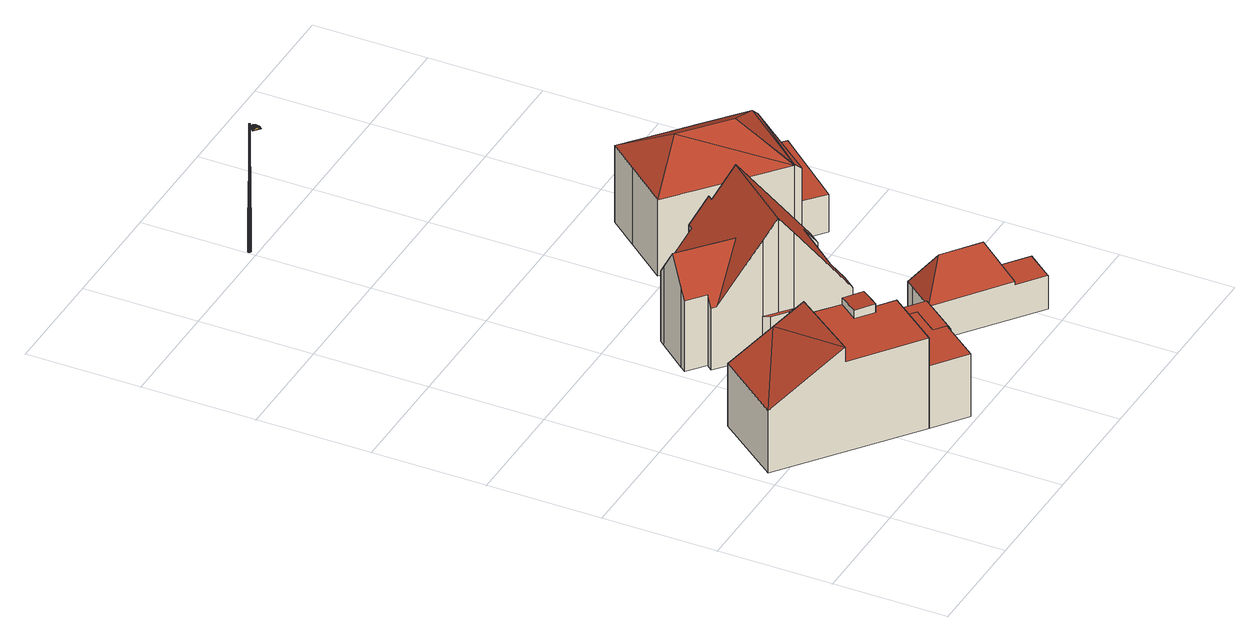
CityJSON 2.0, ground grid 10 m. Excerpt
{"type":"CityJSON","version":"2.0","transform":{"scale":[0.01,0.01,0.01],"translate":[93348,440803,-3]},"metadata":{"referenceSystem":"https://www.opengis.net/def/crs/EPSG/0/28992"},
"CityObjects":{
"building1":{"type":"Building","attributes":{"statusOmschr":"Pand in gebruik","typeOmschr":"vrijstaand","aantalBouwlagen":4,"hoogste_bouwlaag":2,"laagste_bouwlaag":1,"yearOfConstruction":1979},"address":[{"country":"Nederland","locality":"Rotterdam","thoroughfareNumber":"238","thoroughfareName":"Straatweg","postcode":"3054AM"}],"children":["building1-1","building1-2"]},
"building1-1":{"type":"BuildingPart","parents":["building1"],"geometry":[{"type":"Solid","lod":"2","boundaries":[[[[0,1,2,3,4,5,6,7]],[[8,2,1,9]],[[10,11,12,13,14,15,16]],[[13,17,18,14]],[[0,19,9,1]],[[20,8,9,19,18,17,21,22,23,24,25,26,27]],[[12,21,17,13]],[[26,5,4,27]],[[14,7,6,15]],[[2,8,20,3]],[[3,20,27,4]],[[22,11,10,23]],[[21,12,11,22]],[[15,25,24,16]],[[16,24,23,10]],[[18,19,0,7,14]],[[6,5,26,25,15]]]],"semantics":{"surfaces":[{"type":"RoofSurface"},{"type":"ClosureSurface"},{"type":"GroundSurface"},{"type":"WallSurface"}],"values":[[0,1,0,1,1,2,1,3,3,3,3,3,3,3,3,1,3]]}}]},
"building1-2":{"type":"BuildingPart","parents":["building1"],"geometry":[{"type":"Solid","lod":"2","boundaries":[[[[28,29,30,31,32]],[[33,34,35,36,37,38,39,40,41]],[[19,0,1,9]],[[2,8,9,1]],[[21,12,13,17]],[[7,0,19,18,14]],[[17,13,14,18]],[[33,30,29,34]],[[19,9,8,42,43,44,21,17,18]],[[32,40,0,7,28]],[[31,41,40,32]],[[30,33,41,31]],[[38,2,1,39]],[[0,40,39,1]],[[45,37,36,46]],[[14,13,34,29,28,7]],[[12,35,34,13]],[[12,21,44,47,46,36,35]],[[43,48,47,44]],[[42,49,48,43]],[[49,45,47]],[[48,49,47]],[[47,45,46]],[[37,45,49,42,8,2,38]]]],"semantics":{"surfaces":[{"type":"RoofSurface"},{"type":"ClosureSurface"},{"type":"WallSurface"},{"type":"GroundSurface"}],"values":[[0,0,1,1,1,1,1,2,3,2,2,2,2,2,2,2,2,2,2,2,0,0,0,2]]}}]},
"building2":{"type":"Building","attributes":{"statusOmschr":"Pand in gebruik","typeOmschr":"vrijstaand","aantalBouwlagen":4,"hoogste_bouwlaag":2,"laagste_bouwlaag":1,"yearOfConstruction":1929},"address":[{"country":"Nederland","locality":"Rotterdam","thoroughfareNumber":"240","thoroughfareName":"Straatweg","postcode":"3054AM"}],"geometry":[{"type":"Solid","lod":"2","boundaries":[[[[50,51,52,53]],[[53,52,54,55]],[[56,57,55,54]],[[58,57,56,59,60]],[[61,62,63,64,65,58,60,66,67]],[[68,69,70,71]],[[72,73,69,68]],[[74,75,76,77]],[[78,79,73,72]],[[80,81,82]],[[83,84,77,76]],[[85,86,63,62]],[[85,62,61,87]],[[87,61,67,88]],[[89,90,91,92,93,82,81]],[[93,92,94,83,76,75,95]],[[66,60,59,96,97,64,63,86,98,99]],[[100,80,82,93,95,101,96,59,56,54,52,51]],[[102,78,72,68,71]],[[98,87,88,99]],[[86,85,87,98]],[[58,65,70,69,73,79,74,77,84,103,104,105,106,107,108,50,53,55,57]],[[99,88,67,66]],[[95,75,74,79,78,101]],[[97,71,70,65,64]],[[101,78,102,96]],[[96,102,71,97]],[[84,83,94,103]],[[104,91,90,105]],[[104,103,94,92,91]],[[105,90,89,106]],[[107,106,89,81,80]],[[107,80,100,108]],[[108,100,51,50]]]],"semantics":{"surfaces":[{"type":"WallSurface"},{"type":"RoofSurface"},{"type":"GroundSurface"}],"values":[[0,0,0,0,0,0,0,0,0,0,0,0,1,1,1,1,1,1,1,0,0,2,0,0,0,0,0,0,0,0,0,0,0,0]]}}]},
"cityfurniture1":{"type":"CityFurniture","attributes":{"Brondatum":"12-06-2019","Thema":"Lichtmasten","Nivo":"0","Klasse":"Verbindingsweg 2-zijdig","Objecthoogte":"10","Geplaatst_op":"02-12-2010","Datum_laatste_mutatie":"07-06-2019","Straatnaam":"Straatweg","Buurtnaam":"Hillegersberg Noord","Buurt_nummer":"62","Wijknaam":"Hillegersberg-Schiebroek","Wijknummer":"6","Lichtpunttype":"Straatverlichting","Nummer":"18","Beheerobject":"71935/OVL-018","Lamptype":"CPO-TW 140W KL.728","Armatuurtype":"4767 ARM SGS 453 1X CPO-TW 140W K EB OC FG EVSA VLAK GLAS LS-6","Uithoudertype":"UITHOUDER OV CONVERSIEMODEL","Masttype":"TRAMMAST LPH 10M"},"geometry":[{"type":"MultiSurface","lod":"2","boundaries":[[[109,110,111,112]],[[113,114,115,116]],[[117,118,119,120]],[[121,109,112,122]],[[123,124,125,126]],[[124,117,120,125]],[[110,113,116,111]],[[118,121,122,119]],[[120,119,127,128]],[[112,111,129,130]],[[131,132,133,134]],[[135,136,137,138]],[[139,140,141,142]],[[119,122,143,127]],[[144,131,134,145]],[[136,146,147,137]],[[122,112,130,143]],[[148,135,138,149]],[[116,115,150,151]],[[126,125,152,153]],[[154,139,142,155]],[[111,116,151,129]],[[125,120,128,152]],[[140,123,126,141]],[[156,154,155,157]],[[158,144,145,159]],[[146,158,159,147]],[[115,148,149,150]],[[160,161,132,131]],[[114,162,148,115]],[[163,164,165,166]],[[167,163,166,168]],[[169,170,146,136]],[[171,167,168,172]],[[173,171,172,174]],[[175,173,174,176]],[[177,178,144,158]],[[170,177,158,146]],[[178,160,131,144]],[[179,156,157,180]],[[164,179,180,165]],[[181,169,136,135]],[[161,175,176,132]],[[162,181,135,148]],[[182,183,184,185]],[[186,187,188,189]],[[190,191,192,193]],[[194,195,196,197]],[[198,199,200,201]],[[199,202,203,200]],[[187,204,205,188]],[[206,186,189,207]],[[208,209,210,211]],[[191,212,213,192]],[[202,182,185,203]],[[214,206,207,215]],[[216,214,215,217]],[[195,216,217,196]],[[212,194,197,213]],[[218,190,193,219]],[[209,218,219,210]],[[220,221,183,182]],[[222,223,199,198]],[[224,225,226,227]],[[228,229,187,186]],[[230,231,232,233]],[[234,222,198,235]],[[236,237,216,195]],[[231,238,239,232]],[[240,241,242,243]],[[223,244,202,199]],[[244,220,182,202]],[[245,228,186,206]],[[225,208,211,226]],[[241,230,233,242]],[[246,236,195,194]],[[229,247,204,187]],[[248,224,227,249]],[[238,248,249,239]],[[237,250,214,216]],[[204,234,235,205]],[[250,245,206,214]],[[221,240,243,183]],[[251,252,253,254]],[[255,256,257,258]],[[259,260,261,262]],[[263,251,254,264]],[[260,255,258,261]],[[265,266,267,268]],[[252,259,262,253]],[[269,270,271,272]],[[270,265,268,271]],[[256,273,274,257]],[[266,263,264,267]],[[254,253,275,276]],[[272,271,201,200]],[[273,277,278,274]],[[258,257,279,280]],[[277,281,282,278]],[[283,284,285,286]],[[284,287,288,285]],[[289,290,291,292]],[[290,293,294,291]],[[293,295,296,294]],[[295,297,298,296]],[[297,299,300,298]],[[262,261,301,302]],[[287,269,272,288]],[[253,262,302,275]],[[267,264,303,304]],[[305,306,307,308]],[[281,305,308,282]],[[306,309,310,307]],[[309,311,312,310]],[[311,289,292,312]],[[299,313,314,300]],[[268,267,304,315]],[[264,254,276,303]],[[261,258,280,301]],[[313,283,286,314]],[[271,268,315,201]],[[298,300,316,317]],[[291,294,318,319]],[[274,278,320,321]],[[308,307,322,323]],[[207,189,276,275]],[[292,291,319,324]],[[294,296,325,318]],[[288,272,200,203]],[[278,282,326,320]],[[282,308,323,326]],[[310,312,327,328]],[[307,310,328,322]],[[286,285,185,184]],[[296,298,317,325]],[[257,274,321,279]],[[300,314,329,316]],[[189,188,303,276]],[[285,288,203,185]],[[314,286,184,329]],[[312,292,324,327]],[[188,205,304,303]],[[210,219,323,322]],[[239,249,319,318]],[[242,233,317,316]],[[211,210,322,328]],[[197,196,280,279]],[[193,192,320,326]],[[226,211,328,327]],[[215,207,275,302]],[[217,215,302,301]],[[243,242,316,329]],[[196,217,301,280]],[[213,197,279,321]],[[205,235,315,304]],[[219,193,326,323]],[[232,239,318,325]],[[249,227,324,319]],[[192,213,321,320]],[[235,198,201,315]],[[233,232,325,317]],[[183,243,329,184]],[[284,283,313,299,297,295,293,290,289,311,309,306,305,281,277,273,256,255,260,259,252,251,263,266,265,270,269,287]],[[330,331,225,224]],[[332,333,238,231]],[[334,332,231,230]],[[335,336,240,221]],[[337,338,218,209]],[[339,340,223,222]],[[341,342,212,191]],[[247,343,234,204]],[[344,334,230,241]],[[345,330,224,248]],[[343,339,222,234]],[[331,346,208,225]],[[347,335,221,220]],[[342,246,194,212]],[[333,345,248,238]],[[336,344,241,240]],[[348,341,191,190]],[[338,348,190,218]],[[346,337,209,208]],[[137,147,345,333]],[[138,137,333,332]],[[147,159,330,345]],[[340,349,244,223]],[[133,350,338,337]],[[145,134,346,331]],[[149,138,332,334]],[[351,352,246,342]],[[349,347,220,244]],[[353,354,237,236]],[[350,355,348,338]],[[356,153,247,229]],[[352,353,236,246]],[[159,145,331,330]],[[357,356,229,228]],[[358,357,228,245]],[[359,351,342,341]],[[134,133,337,346]],[[355,359,341,348]],[[354,360,250,237]],[[360,358,245,250]],[[150,149,334,344]],[[153,152,343,247]],[[128,127,340,339]],[[132,176,350,133]],[[174,172,359,355]],[[127,143,349,340]],[[141,126,153,356]],[[168,166,352,351]],[[129,151,336,335]],[[157,155,358,360]],[[165,180,354,353]],[[143,130,347,349]],[[172,168,351,359]],[[151,150,344,336]],[[152,128,339,343]],[[142,141,356,357]],[[155,142,357,358]],[[180,157,360,354]],[[130,129,335,347]],[[166,165,353,352]],[[176,174,355,350]],[[361,362,363,364]],[[365,366,367,368]],[[369,370,371]],[[362,372,373,363]],[[374,375,376]],[[377,378,379,380]],[[381,382,383,371]],[[384,385,386,387]],[[366,388,389,367]],[[378,365,368,379]],[[390,376,375]],[[391,384,387,392]],[[388,393,394,389]],[[395,396,397,398]],[[385,375,374,386]],[[399,400,401,402]],[[400,403,404,401]],[[403,395,398,404]],[[383,371,370]],[[396,361,364,397]],[[393,391,392,394]],[[372,377,380,373]],[[405,406,407,408]],[[409,405,408,410]],[[411,412,413]],[[414,412,411]],[[415,414,411]],[[416,409,410,417]],[[418,406,405,409,416,419,420,421,422,423,424,425],[426,411,413,427,428,429]],[[426,415,411]],[[430,414,415]],[[418,425,430,415]],[[425,424,414,430]],[[406,418,415,407]],[[419,416,417,431]],[[396,395,432,433]],[[361,396,433,434]],[[372,362,435,436]],[[377,372,436,437]],[[362,361,434,435]],[[378,377,437,438]],[[439,440,441,442]],[[443,444,370]],[[445,443,370,446]],[[447,448,449,450]],[[451,452,453,454]],[[454,453,448,447]],[[450,449,455,456]],[[227,226,327,324]],[[457,458,459,460]],[[461,462,463]],[[460,459,462,461]],[[464,465,466]],[[449,467,468]],[[466,465,469,470]],[[471,472,473]],[[456,455,474]],[[453,475,476,477]],[[477,476,467,449]],[[478,479,480,462]],[[470,469,479,478]],[[481,482,483,484]],[[484,483,464]],[[462,480,485,486]],[[487,475,453]],[[474,482,481]],[[488,489,490,491]],[[491,490,492,493]],[[493,492,494,495]],[[496,497,498]],[[499,500,501,502]],[[503,504,500,499]],[[502,501,489,488]],[[505,506,507,508]],[[509,510,511,512]],[[513,514,510,509]],[[515,516,517,518]],[[519,506,505]],[[520,521,522]],[[523,524,525,526]],[[527,504,503]],[[512,511,528,529]],[[508,507,524,523]],[[522,521,530,531]],[[526,525,532]],[[529,528,520]],[[533,534,516,515]],[[531,530,534,533]],[[535,536,537,538]],[[539,540,541,542]],[[543,544,545]],[[538,537,543]],[[498,497,546,507]],[[542,541,536,535]],[[507,546,540,539]],[[547,548,549,550]],[[551,552,553,546]],[[501,554,555,489]],[[556,557,548,547]],[[490,460,461,558]],[[559,560,552,551]],[[561,562,458,457]],[[545,544,554,501]],[[558,461,563]],[[550,549,564,565]],[[489,555,460,490]],[[566,567,562,561]],[[565,564,567,566]],[[546,553,568,569]],[[569,568,557,556]],[[384,391,570,571]],[[385,384,571,572]],[[375,385,572,573]],[[390,375,573,382]],[[574,575,576,577]],[[383,417,429]],[[578,579,580]],[[581,444,412]],[[582,427,413,583]],[[583,574,577,582]],[[427,383,428]],[[412,444,413]],[[583,413,411,574]],[[415,426,429,407]],[[428,383,429]],[[410,408,417]],[[383,427,413,444]],[[408,407,429]],[[431,417,383]],[[579,429,428,577,576,584,580]],[[417,408,429]],[[585,445,446,586]],[[587,588,589,590]],[[399,591,592,593]],[[588,585,586,589]],[[591,587,590,592]],[[400,399,593,594]],[[395,403,595,432]],[[403,400,594,595]],[[596,597,598,599]],[[600,601,602,603]],[[604,605,606,607]],[[608,609,610,611]],[[612,613,614,615]],[[615,614,616,617]],[[618,619,620,621]],[[617,616,622,623]],[[623,622,605,604]],[[624,601,600]],[[599,598,609,608]],[[603,602,597,596]],[[611,610,625,626]],[[626,625,613,612]],[[621,620,627,602]],[[616,628,533,622]],[[602,627,629,630]],[[631,515,632,633]],[[634,635,636,610]],[[637,638,639,640]],[[622,533,515,631]],[[641,642,643,644]],[[630,629,513,645]],[[627,646,647,648]],[[644,643,646,627]],[[645,513,635,634]],[[610,636,649,650]],[[648,647,514,513]],[[650,649,638,637]],[[640,639,628,616]],[[651,652,600,653]],[[654,655,607,656]],[[657,658,659]],[[660,661,655,654]],[[662,663,664]],[[665,666,662]],[[653,600,667,668]],[[664,663,658,657]],[[669,596,666,665]],[[668,667,596,669]],[[659,615,670]],[[671,672,673,674]],[[674,673,656,675]],[[670,615,617,676]],[[676,617,661,660]],[[420,419,431,383]],[[422,421,444,581]],[[444,443,677]],[[585,588,678,679]],[[680,444,390,376]],[[421,420,383,444]],[[680,444,677]],[[424,423,412,414]],[[681,587,682]],[[423,422,581,412]],[[399,402,591]],[[445,585,679,683]],[[443,445,683,677]],[[591,682,587]],[[682,591,402]],[[588,587,681,678]],[[684,369,371]],[[573,572,685,686]],[[573,686,382]],[[381,382,686]],[[391,393,687,570]],[[393,388,688,687]],[[366,365,689,690]],[[365,378,438,689]],[[388,366,690,688]],[[473,472,691,692]],[[693,694,695,696]],[[697,698,699,700]],[[701,702,505,703]],[[465,704,694,693]],[[696,695,698,697]],[[692,691,704,465]],[[705,706,707,516]],[[708,709,528]],[[710,584,576,575]],[[703,505,711,712]],[[712,711,523,647]],[[528,709,713]],[[428,427,582,577]],[[516,707,495,517]],[[714,502,488,715]],[[713,502,714]],[[715,488,706,705]],[[514,716,717]],[[578,584,710]],[[647,523,716,514]],[[574,411,426,718,578,710,575]],[[584,578,580]],[[579,578,718]],[[718,429,579]],[[429,718,426]],[[594,593,719,720]],[[435,434,721,722]],[[595,594,720,723]],[[436,435,722,724]],[[437,436,724,725]],[[586,446,726,727]],[[589,586,727,728]],[[689,438,684,729]],[[690,689,729,730]],[[571,570,731,732]],[[687,688,733,734]],[[572,571,732,685]],[[446,370,369,726]],[[433,432,735,736]],[[434,433,736,721]],[[688,690,730,733]],[[593,592,737,719]],[[592,590,738,737]],[[590,589,728,738]],[[438,437,725,684]],[[432,595,723,735]],[[570,687,734,731]],[[677,379,680]],[[368,367,389,394,392,387,386,374,680,379]],[[739,740,741,742]],[[740,439,442,741]],[[743,739,742,744]],[[745,746,744,742,741,442,441]],[[747,651,653,748]],[[749,750,751]],[[752,743,744,746]],[[753,752,746,745]],[[440,439,740,739,743,752,753]],[[754,755,756,757]],[[758,750,749]],[[440,753,745,441]],[[759,760,657,761]],[[748,653,762,763]],[[751,672,671]],[[757,756,760,759]],[[764,669,755,754]],[[761,657,758]],[[763,762,669,764]],[[444,383,370]],[[402,401,404,398,397,364,363,373,380,379,677,683,679,678,681]],[[682,402,681]],[[381,686,371]],[[685,732,731,734,733,730,729,684,371,686]],[[374,376,680]],[[738,728,727,726,369,684,725,724,722,721,736,735,723,720,719,737]]]}]},
"building3":{"type":"Building","attributes":{"statusOmschr":"Pand in gebruik","aantalBouwlagen":1,"yearOfConstruction":1929},"address":[{"country":"Nederland","locality":"Rotterdam"}],"geometry":[{"type":"Solid","lod":"2","boundaries":[[[[765,766,767,768]],[[768,767,769,770]],[[771,772,773,774]],[[773,772,775,766,765,776]],[[777,771,774,778]],[[779,780,777,781]],[[775,772,780,779]],[[770,782,776,765,768]],[[767,766,775,779,781,783,784,769]],[[780,772,771,777]],[[774,773,785,778]],[[785,782,784,783,778]],[[773,776,782,785]],[[781,777,778,783]],[[784,782,770,769]]]],"semantics":{"surfaces":[{"type":"WallSurface"},{"type":"RoofSurface"},{"type":"GroundSurface"}],"values":[[0,0,1,0,1,0,0,1,2,1,1,0,0,0,0]]}}]},
"building4":{"type":"Building","attributes":{"statusOmschr":"Pand in gebruik","typeOmschr":"vrijstaand","aantalBouwlagen":4,"hoogste_bouwlaag":2,"laagste_bouwlaag":1,"yearOfConstruction":1929},"address":[{"country":"Nederland","locality":"Rotterdam","thoroughfareNumber":"242","thoroughfareName":"Straatweg","postcode":"3054AM"}],"children":["building4-1","building4-2"]},
"building4-1":{"type":"BuildingPart","parents":["building4"],"geometry":[{"type":"Solid","lod":"2","boundaries":[[[[786,787,788,789,790]],[[791,792,793,794]],[[795,792,791,796,797]],[[786,790,797,796]],[[798,799,800,801,802]],[[803,802,801,804,794,805]],[[804,787,791]],[[804,791,794]],[[791,787,796]],[[787,786,796]],[[790,789,795,797]],[[795,789,788,806,807,808,809,810,811,812,793,792]],[[801,800,813]],[[801,813,804]],[[813,787,804]],[[800,807,806,813]],[[813,806,788,787]],[[812,805,794,793]],[[811,803,805,812]],[[810,802,803,811]],[[809,798,802,810]],[[808,799,798,809]],[[807,800,799,808]]]],"semantics":{"surfaces":[{"type":"WallSurface"},{"type":"RoofSurface"},{"type":"ClosureSurface"},{"type":"GroundSurface"}],"values":[[0,0,0,0,1,1,1,1,1,1,2,3,1,1,1,0,0,0,0,0,0,0,0]]}}]},
"building4-2":{"type":"BuildingPart","parents":["building4"],"geometry":[{"type":"Solid","lod":"2","boundaries":[[[[790,814,815,797]],[[816,789,795,817]],[[790,789,816,814]],[[795,797,815,817]],[[814,816,817,815]],[[789,790,797,795]]]],"semantics":{"surfaces":[{"type":"RoofSurface"},{"type":"GroundSurface"},{"type":"WallSurface"},{"type":"ClosureSurface"}],"values":[[0,1,2,2,2,3]]}}]}
},
"vertices":[
[1355,835,720],[1528,702,721],[1177,246,719],[1464,27,720],[1721,363,722],[1624,438,722],[1788,652,723],[1436,940,721],[1177,246,129],[1528,702,129],[2279,816,471],[1346,1529,472],[1104,1212,473],[1292,1058,473],[1436,940,472],[1788,652,472],[2018,476,471],[1292,1058,129],[1436,940,129],[1355,835,129],[1464,27,129],[1104,1212,129],[1346,1529,129],[2279,816,129],[2018,476,129],[1788,652,129],[1624,438,129],[1721,363,129],
[1436,940,1048],[1292,1058,1040],[1161,888,1052],[1308,775,1060],[1355,835,1056],[1161,888,978],[1292,1058,978],[1104,1212,975],[1038,1262,974],[603,686,975],[1177,246,981],[1528,702,980],[1355,835,979],[1308,775,979],[74,1091,129],[510,1661,129],[825,1423,129],[603,686,1115],[1038,1262,1099],[825,1423,946],[510,1661,718],[74,1091,719],
[1789,2610,129],[1789,2610,904],[1822,2651,904],[1822,2651,129],[1954,2543,1131],[1954,2543,129],[1920,2502,1130],[1920,2502,129],[2569,1967,129],[2079,2371,1404],[2569,1967,571],[2334,1681,514],[2153,1461,516],[2153,1461,570],[2059,1347,570],[2059,1347,129],[2481,1860,571],[2481,1860,517],[1613,1675,513],[1613,1675,129],[1676,1665,129],[1676,1665,513],[1492,1776,513],[1492,1776,129],[1136,2113,129],[1136,2113,708],[1176,2163,795],[1176,2163,129],[1470,1836,513],[1470,1836,129],[1505,2562,653],[1505,2562,701],[1533,2534,705],[1022,2289,795],[1022,2289,129],[2060,1537,518],[2060,1537,728],[2240,1758,514],[2387,1937,516],[1465,2514,787],[1312,2640,789],[1274,2593,872],[1167,2464,1102],[1580,2123,1097],[1061,2337,878],[1172,2083,708],[1572,1751,1400],[1676,1665,1223],[2240,1758,729],[2387,1937,730],[1644,2729,655],[1470,1836,1224],[1572,1751,513],[1061,2337,129],[1274,2593,129],[1312,2640,129],[1465,2514,129],[1505,2562,129],[1644,2729,129],
[1046,6062,88],[1046,6066,88],[1046,6066,148],[1046,6062,148],[1046,6069,88],[1045,6072,88],[1045,6072,148],[1046,6069,148],[1040,6055,88],[1042,6057,88],[1042,6057,148],[1040,6055,148],[1044,6059,88],[1044,6059,148],[1034,6052,88],[1037,6053,88],[1037,6053,148],[1034,6052,148],[1042,6057,488],[1040,6055,488],[1046,6066,488],[1046,6062,488],[1027,6080,148],[1024,6078,148],[1024,6078,488],[1027,6080,488],[1042,6077,148],[1039,6079,148],[1039,6079,488],[1042,6077,488],[1028,6053,88],[1031,6052,88],[1031,6052,148],[1028,6053,148],[1044,6059,488],[1030,6081,148],[1030,6081,488],[1036,6080,148],[1036,6080,488],[1044,6075,148],[1044,6075,488],[1045,6072,488],[1046,6069,488],[1037,6053,488],[1034,6052,488],[1025,6054,88],[1025,6054,148],[1022,6056,88],[1022,6056,148],[1033,6081,148],[1033,6081,488],[1027,6080,88],[1024,6078,88],[1044,6075,88],[1018,6064,88],[1018,6061,88],[1018,6061,148],[1018,6064,148],[1017,6067,88],[1017,6067,148],[1039,6079,88],[1036,6080,88],[1018,6071,88],[1018,6071,148],[1019,6074,88],[1019,6074,148],[1021,6076,88],[1021,6076,148],[1033,6081,88],[1030,6081,88],[1020,6058,88],[1020,6058,148],[1042,6077,88],[1039,6064,748],[1040,6066,748],[1040,6066,888],[1039,6064,888],[1029,6056,738],[1031,6056,738],[1032,6059,748],[1030,6059,748],[1023,6072,738],[1022,6069,738],[1025,6068,748],[1026,6070,748],[1021,6065,738],[1022,6062,738],[1025,6064,748],[1025,6065,748],[1036,6060,748],[1038,6061,748],[1038,6061,888],[1036,6060,888],[1039,6063,748],[1039,6063,888],[1034,6056,738],[1033,6059,748],[1027,6057,738],[1028,6060,748],[1028,6076,738],[1026,6075,738],[1028,6073,748],[1029,6073,748],[1021,6067,738],[1025,6067,748],[1025,6058,738],[1027,6061,748],[1023,6060,738],[1026,6062,748],[1024,6074,738],[1027,6071,748],[1042,6063,738],[1043,6066,738],[1038,6057,738],[1040,6059,738],[1033,6077,738],[1030,6077,738],[1031,6074,748],[1033,6074,748],[1029,6056,498],[1031,6056,498],[1041,6072,738],[1039,6074,738],[1037,6072,748],[1038,6071,748],[1036,6056,738],[1035,6059,748],[1022,6062,498],[1023,6060,498],[1037,6076,738],[1036,6073,748],[1043,6068,738],[1042,6070,738],[1039,6069,748],[1040,6067,748],[1041,6061,738],[1027,6057,498],[1021,6065,498],[1034,6056,498],[1035,6077,738],[1034,6074,748],[1025,6058,498],[1031,6061,1293],[1029,6061,1293],[1029,6061,893],[1031,6061,893],[1027,6064,1293],[1027,6065,1293],[1027,6065,893],[1027,6064,893],[1028,6062,1293],[1027,6063,1293],[1027,6063,893],[1028,6062,893],[1032,6061,1293],[1032,6061,893],[1034,6061,1293],[1033,6061,1293],[1033,6061,893],[1034,6061,893],[1036,6062,1293],[1035,6062,1293],[1035,6062,893],[1036,6062,893],[1026,6067,1293],[1026,6067,893],[1028,6060,888],[1030,6059,888],[1027,6068,1293],[1027,6068,893],[1025,6065,888],[1025,6064,888],[1027,6069,1293],[1027,6069,893],[1038,6066,1293],[1038,6065,1293],[1038,6065,893],[1038,6066,893],[1037,6063,1293],[1037,6063,893],[1033,6072,1293],[1034,6072,1293],[1034,6072,893],[1033,6072,893],[1035,6071,1293],[1035,6071,893],[1036,6071,1293],[1036,6071,893],[1037,6070,1293],[1037,6070,893],[1038,6068,1293],[1038,6068,893],[1026,6062,888],[1027,6061,888],[1032,6059,888],[1033,6059,888],[1028,6070,1293],[1029,6071,1293],[1029,6071,893],[1028,6070,893],[1030,6072,1293],[1030,6072,893],[1031,6072,1293],[1031,6072,893],[1038,6067,1293],[1038,6067,893],[1035,6059,888],[1039,6069,888],[1038,6071,888],[1036,6073,888],[1034,6074,888],[1025,6068,888],[1025,6067,888],[1028,6073,888],[1027,6071,888],[1033,6074,888],[1037,6072,888],[1026,6070,888],[1031,6074,888],[1029,6073,888],[1040,6067,888],[1033,6077,498],[1030,6077,498],[1039,6074,498],[1037,6076,498],[1041,6072,498],[1043,6066,498],[1043,6068,498],[1026,6075,498],[1024,6074,498],[1038,6057,498],[1040,6059,498],[1022,6069,498],[1021,6067,498],[1036,6056,498],[1042,6070,498],[1035,6077,498],[1028,6076,498],[1042,6063,498],[1023,6072,498],[1041,6061,498],[1021,6076,488],[1017,6067,488],[1018,6064,488],[1018,6061,488],[1020,6058,488],[1019,6074,488],[1031,6052,488],[1028,6053,488],[1025,6054,488],[1018,6071,488],[1022,6056,488],[1071,6061,1259],[1073,6059,1260],[1074,6060,1259],[1072,6062,1259],[1084,6051,1260],[1087,6048,1258],[1087,6049,1258],[1084,6052,1259],[1037,6038,1235],[1037,6040,1234],[1036,6038,1234],[1075,6058,1261],[1076,6058,1260],[1112,6029,1236],[1114,6026,1235],[1114,6028,1234],[1078,6055,1261],[1081,6053,1260],[1081,6054,1260],[1078,6056,1260],[1087,5996,1234],[1090,5995,1234],[1036,6040,1234],[1100,6037,1249],[1107,6031,1242],[1106,6033,1242],[1099,6039,1249],[1090,6045,1256],[1090,6047,1256],[1115,6025,1234],[1097,6040,1252],[1096,6042,1251],[1093,6043,1254],[1093,6044,1254],[1068,6064,1257],[1069,6063,1258],[1070,6063,1258],[1069,6065,1257],[1065,6066,1253],[1066,6066,1254],[1067,6066,1254],[1066,6067,1253],[1067,6065,1256],[1068,6065,1255],[1090,5994,1233],[1091,5994,1233],[1091,5994,1234],[1090,5994,1234],[1088,5994,1233],[1088,5994,1234],[1080,6053,1233],[1064,6071,1234],[1067,6058,1233],[1116,6027,1234],[1116,6024,1234],[1036,6037,1233],[1036,6037,1234],[1116,6024,1233],[1035,6039,1233],[1036,6040,1233],[1061,6070,1233],[1062,6071,1233],[1064,6071,1233],[1116,6027,1233],[1117,6026,1233],[1112,6027,1233],[1049,6037,1233],[1056,6025,1233],[1088,5998,1233],[1117,6026,1234],[1035,6039,1234],[1043,6035,1257],[1045,6033,1258],[1047,6032,1259],[1049,6030,1260],[1051,6028,1261],[1054,6026,1261],[1056,6024,1260],[1075,6052,1244],[1076,6052,1246],[1057,6029,1246],[1056,6029,1244],[1062,6070,1234],[1061,6070,1234],[1062,6069,1242],[1037,6039,1242],[1075,6041,1260],[1076,6041,1260],[1073,6044,1261],[1072,6043,1261],[1082,6035,1256],[1082,6036,1256],[1079,6039,1258],[1078,6038,1258],[1070,6046,1261],[1070,6045,1261],[1057,6054,1256],[1058,6054,1256],[1057,6055,1255],[1056,6054,1255],[1055,6055,1253],[1056,6056,1253],[1055,6056,1251],[1061,6053,1258],[1060,6055,1257],[1059,6054,1257],[1074,6045,1261],[1071,6047,1261],[1059,6055,1256],[1058,6055,1256],[1066,6051,1260],[1064,6053,1259],[1064,6052,1259],[1067,6048,1261],[1080,6040,1258],[1077,6042,1260],[1076,6042,1260],[1057,6056,1255],[1058,6056,1255],[1057,6057,1253],[1065,6049,1260],[1065,6050,1260],[1063,6052,1259],[1063,6051,1259],[1056,6058,1251],[1056,6057,1251],[1083,6037,1256],[1055,6051,1256],[1056,6052,1256],[1055,6053,1255],[1054,6052,1255],[1054,6053,1253],[1053,6053,1253],[1053,6054,1251],[1052,6053,1251],[1080,6033,1256],[1077,6036,1258],[1076,6036,1258],[1058,6049,1258],[1058,6050,1258],[1057,6051,1257],[1056,6050,1257],[1059,6048,1259],[1060,6048,1259],[1075,6034,1258],[1076,6035,1258],[1073,6038,1260],[1072,6037,1260],[1062,6041,1261],[1062,6042,1261],[1060,6044,1260],[1060,6043,1260],[1064,6039,1261],[1065,6040,1261],[1051,6050,1253],[1052,6051,1253],[1051,6052,1251],[1050,6051,1251],[1079,6032,1256],[1056,6047,1258],[1055,6048,1257],[1054,6048,1257],[1069,6039,1261],[1070,6040,1261],[1067,6042,1261],[1066,6042,1261],[1062,6046,1260],[1058,6046,1259],[1057,6045,1259],[1054,6049,1256],[1053,6049,1256],[1064,6044,1261],[1052,6049,1255],[1053,6050,1255],[1065,6045,1261],[1065,6046,1261],[1063,6048,1260],[1063,6047,1260],[1070,6041,1261],[1071,6041,1261],[1068,6044,1261],[1067,6043,1261],[1061,6049,1259],[1059,6051,1258],[1059,6050,1258],[1074,6039,1260],[1066,6046,1261],[1066,6047,1261],[1064,6049,1260],[1064,6048,1260],[1077,6037,1258],[1078,6037,1258],[1075,6040,1260],[1058,6052,1257],[1057,6053,1256],[1069,6044,1261],[1069,6045,1261],[1054,6054,1253],[1081,6034,1256],[1081,6035,1256],[1058,6053,1257],[1059,6053,1257],[1054,6055,1251],[1062,6051,1259],[1062,6050,1259],[1060,6051,1258],[1060,6052,1258],[1072,6042,1261],[1071,6042,1261],[1072,6010,1252],[1075,6008,1249],[1083,6002,1242],[1089,5996,1235],[1080,6052,1249],[1098,6038,1248],[1074,6010,1248],[1057,6024,1249],[1106,6031,1240],[1085,6001,1237],[1082,6003,1240],[1062,6071,1234],[1049,6036,1249],[1067,6058,1249],[1078,6007,1244],[1062,6069,1245],[1038,6039,1245],[1063,6068,1250],[1063,6068,1247],[1038,6039,1247],[1039,6038,1250],[1064,6067,1251],[1039,6038,1251],[1040,6037,1253],[1041,6036,1254],[1042,6036,1256],[1065,6034,1261],[1066,6035,1261],[1063,6037,1261],[1062,6037,1261],[1071,6029,1258],[1072,6030,1258],[1069,6033,1260],[1068,6032,1260],[1049,6048,1253],[1050,6048,1253],[1049,6049,1251],[1048,6048,1251],[1060,6039,1261],[1060,6040,1261],[1058,6042,1260],[1057,6041,1260],[1054,6044,1258],[1054,6045,1258],[1053,6046,1257],[1052,6045,1257],[1052,6047,1256],[1051,6046,1256],[1076,6028,1256],[1076,6029,1256],[1073,6031,1258],[1072,6031,1258],[1051,6048,1255],[1050,6047,1255],[1075,6027,1256],[1056,6043,1259],[1055,6043,1259],[1070,6034,1260],[1053,6048,1256],[1067,6036,1261],[1066,6036,1261],[1050,6049,1253],[1050,6050,1251],[1049,6050,1251],[1061,6040,1261],[1061,6041,1261],[1059,6043,1260],[1055,6045,1258],[1055,6046,1258],[1054,6047,1257],[1053,6047,1257],[1077,6029,1256],[1077,6030,1256],[1074,6032,1258],[1073,6032,1258],[1063,6038,1261],[1071,6035,1260],[1068,6038,1261],[1067,6037,1261],[1057,6044,1259],[1056,6044,1259],[1073,6025,1256],[1074,6026,1256],[1070,6028,1258],[1048,6047,1253],[1049,6047,1253],[1047,6047,1251],[1054,6041,1259],[1055,6042,1259],[1053,6043,1258],[1049,6046,1255],[1050,6046,1255],[1059,6038,1261],[1057,6040,1260],[1056,6040,1260],[1061,6036,1261],[1062,6036,1261],[1068,6031,1260],[1067,6031,1260],[1064,6033,1261],[1051,6044,1257],[1048,6045,1255],[1049,6045,1255],[1048,6046,1253],[1047,6045,1253],[1046,6046,1251],[1050,6045,1256],[1063,6070,1235],[1064,6069,1247],[1063,6069,1245],[1063,6070,1234],[1064,6068,1249],[1065,6068,1251],[1063,6069,1243],[1055,6023,1260],[1080,6002,1242],[1086,5997,1236],[1069,6013,1254],[1066,6016,1256],[1059,6021,1260],[1062,6019,1258],[1062,6055,1258],[1062,6054,1258],[1059,6056,1256],[1060,6057,1256],[1059,6057,1255],[1058,6057,1255],[1057,6058,1253],[1058,6058,1253],[1057,6059,1251],[1057,6058,1251],[1078,6030,1256],[1078,6031,1256],[1074,6033,1258],[1061,6056,1257],[1053,6051,1255],[1054,6051,1255],[1053,6052,1253],[1061,6045,1260],[1059,6047,1259],[1102,6035,1244],[1072,6036,1260],[1071,6036,1260],[1057,6048,1258],[1055,6049,1257],[1054,6050,1256],[1066,6041,1261],[1063,6043,1261],[1109,6029,1237],[1040,6036,1253],[1041,6035,1254],[1046,6031,1259],[1048,6029,1259],[1042,6035,1255],[1050,6028,1260],[1053,6026,1260],[1037,6038,1243],[1038,6038,1245],[1038,6038,1247],[1058,6021,1259],[1061,6019,1258],[1070,6011,1251],[1073,6008,1249],[1064,6016,1256],[1067,6013,1254],[1043,6034,1257],[1044,6033,1258],[1039,6037,1251],[1039,6037,1249],[1073,6054,1245],[1074,6053,1244],[1055,6030,1244],[1054,6031,1245],[1073,6054,1247],[1054,6031,1247],[1056,6029,1247],[1055,6030,1248],[1072,6024,1256],[1069,6027,1258],[1050,6043,1257],[1051,6043,1257],[1049,6044,1256],[1074,6053,1248],[1075,6052,1247],[1060,6034,1261],[1061,6035,1261],[1058,6037,1261],[1058,6036,1261],[1052,6042,1258],[1055,6038,1260],[1056,6039,1260],[1053,6040,1259],[1067,6030,1260],[1066,6030,1260],[1063,6032,1261],
[3095,167,402],[3095,167,86],[3099,172,86],[3099,172,402],[3275,402,86],[3275,402,402],[2528,834,746],[2273,794,429],[2864,343,437],[2834,599,748],[2273,794,86],[2864,343,401],[2499,1090,431],[3090,638,431],[2450,1026,86],[2450,1026,431],[2499,1090,86],[3045,578,401],[3090,638,86],[3045,578,86],[3045,578,431],
[3012,2262,824],[2958,2307,882],[2958,2307,152],[3012,2262,152],[3012,2262,510],[3462,2918,881],[3462,2918,152],[3468,2926,152],[3468,2926,877],[3498,2888,152],[3498,2888,841],[3498,2888,513],[2362,3411,874],[2067,3048,873],[2059,3039,873],[2562,3147,1151],[2570,3667,875],[2892,3401,876],[2965,2813,1151],[3117,3215,876],[2952,2299,152],[2059,3039,152],[2067,3048,152],[2362,3411,152],[2570,3667,152],[2892,3401,152],[3117,3215,152],[2952,2299,874],
[3188,2116,509],[3696,2725,511],[3188,2116,152],[3696,2725,152]
]}
